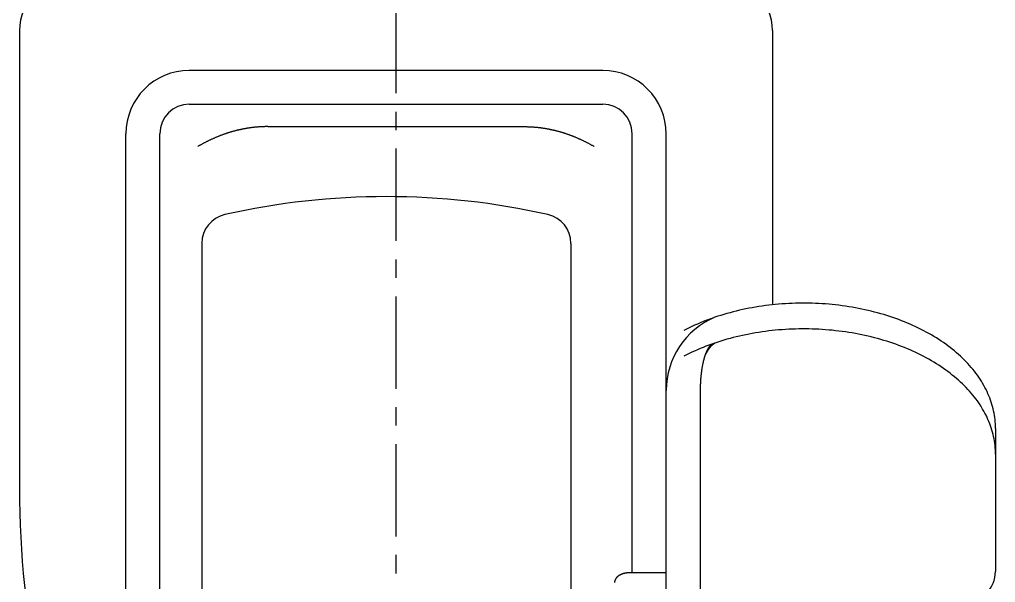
# Model space of a CAD drawing. Extents: x -35 to 215, y -13 to 267.
# Drawn here: x 7.6 to 73.7, y 111.2 to 149.3 of the extents above; entities that cross this region are included whole.
import ezdxf

# ---------------------------------------------------------------- set-up
doc = ezdxf.new("R2010")
doc.units = 0
doc.header["$LTSCALE"] = 5
doc.linetypes.add('CENTER', pattern=[2, 1.25, -0.25, 0.25, -0.25])
doc.layers.get('0').update_dxf_attribs({"linetype": 'CONTINUOUS'})
doc.layers.add('CENTER', color=1, linetype='CENTER')

msp = doc.modelspace()

# ---------------------------------------------------------------- linework, layer by layer
at = {"color": 7, "linetype": 'CONTINUOUS'}
for p, q in [((7.621629, 148.544356), (7.621629, 117.539375)), ((58.621629, 148.544356), (58.621629, 129.984161)), ((47.121629, 145.850747), (19.121629, 145.850747)), ((19.121629, 143.5595), (47.121629, 143.5595)), ((14.821629, 76.304356), (14.821629, 141.550747)), ((17.121629, 76.304356), (17.121629, 141.5595)), ((24.441629, 142.044356), (41.801629, 142.044356)), ((49.121629, 111.838905), (49.121629, 141.5595)), ((51.421629, 72.325942), (51.421629, 141.550747)), ((19.971629, 134.141841), (19.971629, 124.304356)), ((44.971629, 134.141841), (44.971629, 124.304356)), ((19.971629, 124.304356), (19.971629, 87.304356)), ((44.971629, 124.304356), (44.971629, 87.304356)), ((53.721629, 124.183706), (53.721629, 72.325942)), ((73.721629, 121.619216), (73.721629, 111.918809)), ((51.421629, 111.838905), (48.921629, 111.838905))]:
    msp.add_line(p, q, dxfattribs=at)
for points in [[(24.4416, 142.044, 0), (24.4039, 142.044, 0), (24.3661, 142.044, 0), (24.3283, 142.044, 0), (24.2905, 142.043, 0), (24.2528, 142.042, 0), (24.215, 142.041, 0), (24.1772, 142.04, 0), (24.1394, 142.039, 0), (24.1017, 142.038, 0), (24.0639, 142.036, 0), (24.0262, 142.034, 0), (23.9884, 142.032, 0), (23.9506, 142.03, 0), (23.9129, 142.028, 0), (23.8751, 142.026, 0), (23.8374, 142.023, 0), (23.7997, 142.02, 0), (23.7619, 142.017, 0), (23.7242, 142.014, 0), (23.6865, 142.011, 0), (23.6487, 142.008, 0), (23.611, 142.004, 0), (23.5733, 142, 0), (23.5356, 141.997, 0), (23.4979, 141.993, 0), (23.4602, 141.988, 0), (23.4225, 141.984, 0), (23.3849, 141.979, 0), (23.3472, 141.975, 0), (23.3095, 141.97, 0), (23.2719, 141.965, 0), (23.2342, 141.959, 0), (23.1966, 141.954, 0), (23.1589, 141.949, 0), (23.1213, 141.943, 0), (23.0837, 141.937, 0), (23.0461, 141.931, 0), (23.0085, 141.925, 0), (22.9709, 141.918, 0), (22.9333, 141.912, 0), (22.8958, 141.905, 0), (22.8582, 141.898, 0), (22.8207, 141.891, 0), (22.7832, 141.884, 0), (22.7456, 141.877, 0), (22.7081, 141.869, 0), (22.6706, 141.861, 0), (22.6331, 141.854, 0), (22.5957, 141.846, 0), (22.5582, 141.837, 0), (22.5207, 141.829, 0), (22.4833, 141.82, 0), (22.4459, 141.812, 0), (22.4085, 141.803, 0), (22.3711, 141.794, 0), (22.3337, 141.785, 0), (22.2963, 141.775, 0), (22.259, 141.766, 0), (22.2216, 141.756, 0), (22.1843, 141.746, 0), (22.147, 141.736, 0), (22.1097, 141.726, 0), (22.0724, 141.716, 0), (22.0352, 141.705, 0), (21.9979, 141.695, 0), (21.9607, 141.684, 0), (21.9235, 141.673, 0), (21.8863, 141.662, 0), (21.8491, 141.651, 0), (21.812, 141.639, 0), (21.7748, 141.628, 0), (21.7377, 141.616, 0), (21.7006, 141.604, 0), (21.6635, 141.592, 0), (21.6264, 141.579, 0), (21.5894, 141.567, 0), (21.5524, 141.554, 0), (21.5153, 141.542, 0), (21.4784, 141.529, 0), (21.4414, 141.516, 0), (21.4044, 141.502, 0), (21.3675, 141.489, 0), (21.3306, 141.475, 0), (21.2937, 141.462, 0), (21.2568, 141.448, 0), (21.22, 141.434, 0), (21.1832, 141.419, 0), (21.1464, 141.405, 0), (21.1096, 141.39, 0), (21.0728, 141.376, 0), (21.0361, 141.361, 0), (20.9994, 141.346, 0), (20.9627, 141.331, 0), (20.9261, 141.315, 0), (20.8894, 141.3, 0), (20.8528, 141.284, 0), (20.8162, 141.268, 0), (20.7796, 141.252, 0), (20.7431, 141.236, 0), (20.7066, 141.22, 0), (20.6701, 141.203, 0), (20.6336, 141.187, 0), (20.5972, 141.17, 0), (20.5608, 141.153, 0), (20.5244, 141.136, 0), (20.488, 141.118, 0), (20.4517, 141.101, 0), (20.4154, 141.083, 0), (20.3791, 141.066, 0), (20.3428, 141.048, 0), (20.3066, 141.03, 0), (20.2704, 141.011, 0), (20.2343, 140.993, 0), (20.1981, 140.974, 0), (20.162, 140.956, 0), (20.1259, 140.937, 0), (20.0899, 140.918, 0), (20.0538, 140.899, 0), (20.0179, 140.879, 0), (19.9819, 140.86, 0), (19.946, 140.84, 0), (19.9101, 140.82, 0), (19.8742, 140.8, 0), (19.8383, 140.78, 0), (19.8025, 140.76, 0), (19.7667, 140.74, 0), (19.731, 140.719, 0), (19.6953, 140.698, 0)], [(41.8016, 142.044, 0), (41.8394, 142.044, 0), (41.8772, 142.044, 0), (41.915, 142.044, 0), (41.9527, 142.043, 0), (41.9905, 142.042, 0), (42.0283, 142.041, 0), (42.066, 142.04, 0), (42.1038, 142.039, 0), (42.1416, 142.038, 0), (42.1793, 142.036, 0), (42.2171, 142.034, 0), (42.2549, 142.032, 0), (42.2926, 142.03, 0), (42.3304, 142.028, 0), (42.3681, 142.026, 0), (42.4059, 142.023, 0), (42.4436, 142.02, 0), (42.4813, 142.017, 0), (42.5191, 142.014, 0), (42.5568, 142.011, 0), (42.5945, 142.008, 0), (42.6322, 142.004, 0), (42.6699, 142, 0), (42.7076, 141.997, 0), (42.7453, 141.993, 0), (42.783, 141.988, 0), (42.8207, 141.984, 0), (42.8584, 141.979, 0), (42.8961, 141.975, 0), (42.9337, 141.97, 0), (42.9714, 141.965, 0), (43.009, 141.959, 0), (43.0467, 141.954, 0), (43.0843, 141.949, 0), (43.1219, 141.943, 0), (43.1595, 141.937, 0), (43.1972, 141.931, 0), (43.2347, 141.925, 0), (43.2723, 141.918, 0), (43.3099, 141.912, 0), (43.3475, 141.905, 0), (43.385, 141.898, 0), (43.4226, 141.891, 0), (43.4601, 141.884, 0), (43.4976, 141.877, 0), (43.5351, 141.869, 0), (43.5726, 141.861, 0), (43.6101, 141.854, 0), (43.6476, 141.846, 0), (43.6851, 141.837, 0), (43.7225, 141.829, 0), (43.7599, 141.82, 0), (43.7974, 141.812, 0), (43.8348, 141.803, 0), (43.8722, 141.794, 0), (43.9096, 141.785, 0), (43.9469, 141.775, 0), (43.9843, 141.766, 0), (44.0216, 141.756, 0), (44.0589, 141.746, 0), (44.0963, 141.736, 0), (44.1335, 141.726, 0), (44.1708, 141.716, 0), (44.2081, 141.705, 0), (44.2453, 141.695, 0), (44.2826, 141.684, 0), (44.3198, 141.673, 0), (44.357, 141.662, 0), (44.3941, 141.651, 0), (44.4313, 141.639, 0), (44.4684, 141.628, 0), (44.5056, 141.616, 0), (44.5427, 141.604, 0), (44.5798, 141.592, 0), (44.6168, 141.579, 0), (44.6539, 141.567, 0), (44.6909, 141.554, 0), (44.7279, 141.542, 0), (44.7649, 141.529, 0), (44.8019, 141.516, 0), (44.8388, 141.502, 0), (44.8757, 141.489, 0), (44.9127, 141.475, 0), (44.9495, 141.462, 0), (44.9864, 141.448, 0), (45.0233, 141.434, 0), (45.0601, 141.419, 0), (45.0969, 141.405, 0), (45.1337, 141.39, 0), (45.1704, 141.376, 0), (45.2071, 141.361, 0), (45.2439, 141.346, 0), (45.2805, 141.331, 0), (45.3172, 141.315, 0), (45.3538, 141.3, 0), (45.3905, 141.284, 0), (45.427, 141.268, 0), (45.4636, 141.252, 0), (45.5002, 141.236, 0), (45.5367, 141.22, 0), (45.5732, 141.203, 0), (45.6096, 141.187, 0), (45.6461, 141.17, 0), (45.6825, 141.153, 0), (45.7189, 141.136, 0), (45.7552, 141.118, 0), (45.7916, 141.101, 0), (45.8279, 141.083, 0), (45.8642, 141.066, 0), (45.9004, 141.048, 0), (45.9366, 141.03, 0), (45.9728, 141.011, 0), (46.009, 140.993, 0), (46.0451, 140.974, 0), (46.0813, 140.956, 0), (46.1173, 140.937, 0), (46.1534, 140.918, 0), (46.1894, 140.899, 0), (46.2254, 140.879, 0), (46.2614, 140.86, 0), (46.2973, 140.84, 0), (46.3332, 140.82, 0), (46.3691, 140.8, 0), (46.4049, 140.78, 0), (46.4407, 140.76, 0), (46.4765, 140.74, 0), (46.5123, 140.719, 0), (46.548, 140.698, 0)], [(73.7216, 121.619, 0), (73.7196, 121.768, 0), (73.7136, 121.916, 0), (73.7036, 122.065, 0), (73.6897, 122.213, 0), (73.6717, 122.361, 0), (73.6498, 122.509, 0), (73.6238, 122.657, 0), (73.594, 122.804, 0), (73.5601, 122.951, 0), (73.5223, 123.098, 0), (73.4806, 123.244, 0), (73.4349, 123.389, 0), (73.3854, 123.535, 0), (73.3319, 123.679, 0), (73.2746, 123.823, 0), (73.2134, 123.966, 0), (73.1484, 124.108, 0), (73.0796, 124.25, 0), (73.0069, 124.391, 0), (72.9305, 124.531, 0), (72.8503, 124.67, 0), (72.7664, 124.808, 0), (72.6788, 124.946, 0), (72.5875, 125.082, 0), (72.4926, 125.217, 0), (72.3941, 125.351, 0), (72.2919, 125.484, 0), (72.1862, 125.615, 0), (72.077, 125.746, 0), (71.9643, 125.875, 0), (71.8481, 126.003, 0), (71.7286, 126.129, 0), (71.6056, 126.254, 0), (71.4793, 126.378, 0), (71.3497, 126.5, 0), (71.2168, 126.621, 0), (71.0807, 126.74, 0), (70.9414, 126.858, 0), (70.7989, 126.974, 0), (70.6534, 127.088, 0), (70.5048, 127.201, 0), (70.3532, 127.312, 0), (70.1986, 127.421, 0), (70.0412, 127.529, 0), (69.8808, 127.634, 0), (69.7177, 127.738, 0), (69.5518, 127.84, 0), (69.3831, 127.94, 0), (69.2118, 128.038, 0), (69.0379, 128.134, 0), (68.8615, 128.228, 0), (68.6825, 128.32, 0), (68.5011, 128.41, 0), (68.3173, 128.498, 0), (68.1311, 128.584, 0), (67.9427, 128.668, 0), (67.7521, 128.749, 0), (67.5593, 128.828, 0), (67.3644, 128.905, 0), (67.1675, 128.98, 0), (66.9685, 129.053, 0), (66.7677, 129.123, 0), (66.565, 129.191, 0), (66.3605, 129.257, 0), (66.1543, 129.32, 0), (65.9464, 129.381, 0), (65.7368, 129.439, 0), (65.5258, 129.495, 0), (65.3133, 129.549, 0), (65.0993, 129.6, 0), (64.8841, 129.649, 0), (64.6675, 129.696, 0), (64.4497, 129.739, 0), (64.2308, 129.781, 0), (64.0108, 129.82, 0), (63.7898, 129.856, 0), (63.5678, 129.89, 0), (63.345, 129.921, 0), (63.1214, 129.95, 0), (62.897, 129.976, 0), (62.6719, 130, 0), (62.4463, 130.021, 0), (62.2201, 130.039, 0), (61.9935, 130.055, 0), (61.7665, 130.068, 0), (61.5391, 130.079, 0), (61.3115, 130.087, 0), (61.0837, 130.092, 0), (60.8559, 130.095, 0), (60.6279, 130.095, 0), (60.4, 130.093, 0), (60.1722, 130.088, 0), (59.9446, 130.08, 0), (59.7172, 130.07, 0), (59.4901, 130.057, 0), (59.2634, 130.042, 0), (59.0371, 130.024, 0), (58.8114, 130.003, 0), (58.5862, 129.98, 0), (58.3617, 129.955, 0), (58.138, 129.926, 0), (57.915, 129.896, 0), (57.6929, 129.862, 0), (57.4717, 129.826, 0), (57.2515, 129.788, 0), (57.0324, 129.747, 0), (56.8144, 129.704, 0), (56.5976, 129.658, 0), (56.3821, 129.609, 0), (56.1679, 129.558, 0), (55.9551, 129.505, 0), (55.7438, 129.449, 0), (55.534, 129.391, 0), (55.3258, 129.331, 0), (55.1193, 129.268, 0), (54.9145, 129.203, 0), (54.7115, 129.135, 0), (54.5103, 129.065, 0), (54.311, 128.993, 0), (54.1137, 128.919, 0), (53.9185, 128.842, 0), (53.7253, 128.763, 0), (53.5343, 128.682, 0), (53.3455, 128.599, 0), (53.1589, 128.514, 0), (52.9747, 128.426, 0), (52.7928, 128.336, 0), (52.6134, 128.245, 0)], [(73.7216, 119.875, 0), (73.7196, 120.024, 0), (73.7136, 120.173, 0), (73.7036, 120.321, 0), (73.6897, 120.469, 0), (73.6717, 120.617, 0), (73.6498, 120.765, 0), (73.6238, 120.913, 0), (73.594, 121.06, 0), (73.5601, 121.207, 0), (73.5223, 121.354, 0), (73.4806, 121.5, 0), (73.4349, 121.646, 0), (73.3854, 121.791, 0), (73.3319, 121.935, 0), (73.2746, 122.079, 0), (73.2134, 122.222, 0), (73.1484, 122.365, 0), (73.0796, 122.506, 0), (73.0069, 122.647, 0), (72.9305, 122.787, 0), (72.8503, 122.926, 0), (72.7664, 123.064, 0), (72.6788, 123.202, 0), (72.5875, 123.338, 0), (72.4926, 123.473, 0), (72.3941, 123.607, 0), (72.2919, 123.74, 0), (72.1862, 123.871, 0), (72.077, 124.002, 0), (71.9643, 124.131, 0), (71.8481, 124.259, 0), (71.7286, 124.386, 0), (71.6056, 124.511, 0), (71.4793, 124.634, 0), (71.3497, 124.757, 0), (71.2168, 124.877, 0), (71.0807, 124.997, 0), (70.9414, 125.114, 0), (70.7989, 125.23, 0), (70.6534, 125.345, 0), (70.5048, 125.457, 0), (70.3532, 125.568, 0), (70.1986, 125.677, 0), (70.0412, 125.785, 0), (69.8808, 125.891, 0), (69.7177, 125.994, 0), (69.5518, 126.096, 0), (69.3831, 126.196, 0), (69.2118, 126.294, 0), (69.0379, 126.39, 0), (68.8615, 126.484, 0), (68.6825, 126.576, 0), (68.5011, 126.666, 0), (68.3173, 126.754, 0), (68.1311, 126.84, 0), (67.9427, 126.924, 0), (67.7521, 127.005, 0), (67.5593, 127.084, 0), (67.3644, 127.161, 0), (67.1675, 127.236, 0), (66.9685, 127.309, 0), (66.7677, 127.379, 0), (66.565, 127.447, 0), (66.3605, 127.513, 0), (66.1543, 127.576, 0), (65.9464, 127.637, 0), (65.7368, 127.695, 0), (65.5258, 127.752, 0), (65.3133, 127.805, 0), (65.0993, 127.857, 0), (64.8841, 127.905, 0), (64.6675, 127.952, 0), (64.4497, 127.996, 0), (64.2308, 128.037, 0), (64.0108, 128.076, 0), (63.7898, 128.112, 0), (63.5678, 128.146, 0), (63.345, 128.177, 0), (63.1214, 128.206, 0), (62.897, 128.232, 0), (62.6719, 128.256, 0), (62.4463, 128.277, 0), (62.2201, 128.295, 0), (61.9935, 128.311, 0), (61.7665, 128.324, 0), (61.5391, 128.335, 0), (61.3115, 128.343, 0), (61.0837, 128.348, 0), (60.8559, 128.351, 0), (60.6279, 128.351, 0), (60.4, 128.349, 0), (60.1722, 128.344, 0), (59.9446, 128.336, 0), (59.7172, 128.326, 0), (59.4901, 128.314, 0), (59.2634, 128.298, 0), (59.0371, 128.28, 0), (58.8114, 128.26, 0), (58.5862, 128.236, 0), (58.3617, 128.211, 0), (58.138, 128.183, 0), (57.915, 128.152, 0), (57.6929, 128.118, 0), (57.4717, 128.082, 0), (57.2515, 128.044, 0), (57.0324, 128.003, 0), (56.8144, 127.96, 0), (56.5976, 127.914, 0), (56.3821, 127.865, 0), (56.1679, 127.815, 0), (55.9551, 127.761, 0), (55.7438, 127.706, 0), (55.534, 127.648, 0), (55.3258, 127.587, 0), (55.1193, 127.524, 0), (54.9145, 127.459, 0), (54.7115, 127.391, 0), (54.5103, 127.322, 0), (54.311, 127.249, 0), (54.1137, 127.175, 0), (53.9185, 127.098, 0), (53.7253, 127.019, 0), (53.5343, 126.938, 0), (53.3455, 126.855, 0), (53.1589, 126.77, 0), (52.9747, 126.682, 0), (52.7928, 126.593, 0), (52.6134, 126.501, 0)], [(54.4628, 127.285, 0), (54.4529, 127.277, 0), (54.4431, 127.268, 0), (54.4333, 127.258, 0), (54.4235, 127.249, 0), (54.4138, 127.239, 0), (54.4041, 127.229, 0), (54.3944, 127.218, 0), (54.3847, 127.207, 0), (54.3751, 127.196, 0), (54.3656, 127.184, 0), (54.356, 127.173, 0), (54.3465, 127.16, 0), (54.3371, 127.148, 0), (54.3276, 127.135, 0), (54.3183, 127.122, 0), (54.3089, 127.109, 0), (54.2996, 127.095, 0), (54.2904, 127.081, 0), (54.2812, 127.067, 0), (54.272, 127.052, 0), (54.2629, 127.037, 0), (54.2538, 127.022, 0), (54.2448, 127.006, 0), (54.2359, 126.991, 0), (54.227, 126.974, 0), (54.2181, 126.958, 0), (54.2093, 126.941, 0), (54.2005, 126.924, 0), (54.1918, 126.907, 0), (54.1832, 126.89, 0), (54.1746, 126.872, 0), (54.1661, 126.854, 0), (54.1576, 126.835, 0), (54.1492, 126.817, 0), (54.1408, 126.798, 0), (54.1325, 126.778, 0), (54.1243, 126.759, 0), (54.1161, 126.739, 0), (54.108, 126.719, 0), (54.1, 126.699, 0), (54.092, 126.678, 0), (54.0841, 126.658, 0), (54.0762, 126.637, 0), (54.0685, 126.615, 0), (54.0607, 126.594, 0), (54.0531, 126.572, 0), (54.0455, 126.55, 0), (54.038, 126.527, 0), (54.0306, 126.505, 0), (54.0233, 126.482, 0), (54.016, 126.459, 0), (54.0088, 126.436, 0), (54.0016, 126.412, 0), (53.9946, 126.388, 0), (53.9876, 126.364, 0), (53.9807, 126.34, 0), (53.9738, 126.316, 0), (53.9671, 126.291, 0), (53.9604, 126.266, 0), (53.9538, 126.241, 0), (53.9473, 126.216, 0), (53.9409, 126.19, 0), (53.9345, 126.164, 0), (53.9283, 126.139, 0), (53.9221, 126.112, 0), (53.916, 126.086, 0), (53.91, 126.059, 0), (53.904, 126.033, 0), (53.8982, 126.006, 0), (53.8924, 125.979, 0), (53.8868, 125.951, 0), (53.8812, 125.924, 0), (53.8757, 125.896, 0), (53.8703, 125.868, 0), (53.865, 125.84, 0), (53.8597, 125.812, 0), (53.8546, 125.784, 0), (53.8495, 125.755, 0), (53.8446, 125.726, 0), (53.8397, 125.697, 0), (53.8349, 125.668, 0), (53.8303, 125.639, 0), (53.8257, 125.61, 0), (53.8212, 125.58, 0), (53.8168, 125.551, 0), (53.8125, 125.521, 0), (53.8083, 125.491, 0), (53.8041, 125.461, 0), (53.8001, 125.431, 0), (53.7962, 125.4, 0), (53.7924, 125.37, 0), (53.7886, 125.339, 0), (53.785, 125.309, 0), (53.7815, 125.278, 0), (53.778, 125.247, 0), (53.7747, 125.216, 0), (53.7715, 125.185, 0), (53.7683, 125.153, 0), (53.7653, 125.122, 0), (53.7623, 125.091, 0), (53.7595, 125.059, 0), (53.7568, 125.027, 0), (53.7541, 124.996, 0), (53.7516, 124.964, 0), (53.7492, 124.932, 0), (53.7468, 124.9, 0), (53.7446, 124.868, 0), (53.7425, 124.836, 0), (53.7404, 124.804, 0), (53.7385, 124.771, 0), (53.7367, 124.739, 0), (53.735, 124.707, 0), (53.7334, 124.674, 0), (53.7319, 124.642, 0), (53.7305, 124.609, 0), (53.7292, 124.577, 0), (53.728, 124.544, 0), (53.7269, 124.512, 0), (53.7259, 124.479, 0), (53.725, 124.446, 0), (53.7242, 124.413, 0), (53.7235, 124.381, 0), (53.7229, 124.348, 0), (53.7225, 124.315, 0), (53.7221, 124.282, 0), (53.7218, 124.249, 0), (53.7217, 124.217, 0), (53.7216, 124.184, 0)], [(48.9216, 111.839, 0), (48.9094, 111.839, 0), (48.8971, 111.839, 0), (48.8848, 111.838, 0), (48.8726, 111.838, 0), (48.8603, 111.838, 0), (48.8481, 111.837, 0), (48.8358, 111.837, 0), (48.8236, 111.836, 0), (48.8114, 111.835, 0), (48.7992, 111.834, 0), (48.787, 111.833, 0), (48.7749, 111.832, 0), (48.7628, 111.831, 0), (48.7507, 111.829, 0), (48.7386, 111.828, 0), (48.7265, 111.826, 0), (48.7145, 111.825, 0), (48.7025, 111.823, 0), (48.6906, 111.821, 0), (48.6786, 111.819, 0), (48.6668, 111.817, 0), (48.6549, 111.815, 0), (48.6431, 111.813, 0), (48.6313, 111.811, 0), (48.6196, 111.808, 0), (48.6079, 111.806, 0), (48.5963, 111.803, 0), (48.5847, 111.801, 0), (48.5732, 111.798, 0), (48.5617, 111.795, 0), (48.5503, 111.792, 0), (48.5389, 111.789, 0), (48.5276, 111.786, 0), (48.5164, 111.783, 0), (48.5052, 111.78, 0), (48.4941, 111.776, 0), (48.483, 111.773, 0), (48.472, 111.769, 0), (48.4611, 111.766, 0), (48.4502, 111.762, 0), (48.4394, 111.758, 0), (48.4287, 111.754, 0), (48.4181, 111.75, 0), (48.4075, 111.746, 0), (48.397, 111.742, 0), (48.3866, 111.738, 0), (48.3763, 111.733, 0), (48.3661, 111.729, 0), (48.3559, 111.725, 0), (48.3458, 111.72, 0), (48.3358, 111.715, 0), (48.3259, 111.711, 0), (48.3161, 111.706, 0), (48.3064, 111.701, 0), (48.2968, 111.696, 0), (48.2872, 111.691, 0), (48.2778, 111.686, 0), (48.2685, 111.681, 0), (48.2592, 111.675, 0), (48.2501, 111.67, 0), (48.241, 111.665, 0), (48.2321, 111.659, 0), (48.2233, 111.654, 0), (48.2145, 111.648, 0), (48.2059, 111.642, 0), (48.1974, 111.636, 0), (48.189, 111.631, 0), (48.1807, 111.625, 0), (48.1725, 111.619, 0), (48.1644, 111.613, 0), (48.1565, 111.607, 0), (48.1486, 111.601, 0), (48.1409, 111.594, 0), (48.1333, 111.588, 0), (48.1258, 111.582, 0), (48.1184, 111.575, 0), (48.1112, 111.569, 0), (48.104, 111.562, 0), (48.097, 111.556, 0), (48.0902, 111.549, 0), (48.0834, 111.542, 0), (48.0768, 111.536, 0), (48.0703, 111.529, 0), (48.0639, 111.522, 0), (48.0577, 111.515, 0), (48.0515, 111.508, 0), (48.0456, 111.501, 0), (48.0397, 111.494, 0), (48.034, 111.487, 0), (48.0284, 111.48, 0), (48.023, 111.473, 0), (48.0176, 111.466, 0), (48.0125, 111.458, 0), (48.0074, 111.451, 0), (48.0025, 111.444, 0), (47.9977, 111.436, 0), (47.9931, 111.429, 0), (47.9886, 111.422, 0), (47.9843, 111.414, 0), (47.9801, 111.407, 0), (47.976, 111.399, 0), (47.9721, 111.391, 0), (47.9683, 111.384, 0), (47.9647, 111.376, 0), (47.9612, 111.368, 0), (47.9579, 111.361, 0), (47.9547, 111.353, 0), (47.9516, 111.345, 0), (47.9487, 111.338, 0), (47.9459, 111.33, 0), (47.9433, 111.322, 0), (47.9408, 111.314, 0), (47.9385, 111.306, 0), (47.9364, 111.298, 0), (47.9343, 111.29, 0), (47.9325, 111.283, 0), (47.9307, 111.275, 0), (47.9291, 111.267, 0), (47.9277, 111.259, 0), (47.9264, 111.251, 0), (47.9253, 111.243, 0), (47.9243, 111.235, 0), (47.9235, 111.227, 0), (47.9228, 111.219, 0), (47.9223, 111.211, 0), (47.9219, 111.203, 0), (47.9217, 111.195, 0), (47.9216, 111.187, 0)]]:
    msp.add_polyline3d(points, dxfattribs=at)
for centre, radius, start, end in [((11.121629, 148.544356), 3.5, 90, 180), ((55.121629, 148.544356), 3.5, 0, 90), ((19.121629, 141.550747), 4.3, 90, 180), ((47.121629, 141.550747), 4.3, 0, 90), ((19.121629, 141.5595), 2, 90, 180), ((47.121629, 141.5595), 2, 0, 90), ((32.471629, 87.304356), 50, 90, 102.635625), ((32.471629, 87.304356), 50, 77.364375, 90), ((21.971629, 134.141841), 2, 102.635625, 180), ((42.971629, 134.141841), 2, 0, 77.364375), ((56.791601, 124.183706), 5.369972, 112.673027, 180), ((55.680816, 125.927429), 1.753079, 123.171343, 156.807601), ((71.884194, 117.539375), 64.262565, 180, 203.40366), ((71.721629, 111.918809), 2, 314.156133, 0)]:
    msp.add_arc(centre, radius, start, end, dxfattribs=at)
at = {"layer": 'CENTER', "color": 1, "linetype": 'CENTER'}
msp.add_line((33.121629, 34.304356), (33.121629, 206.500356), dxfattribs=at)

doc.saveas('drawing.dxf')
